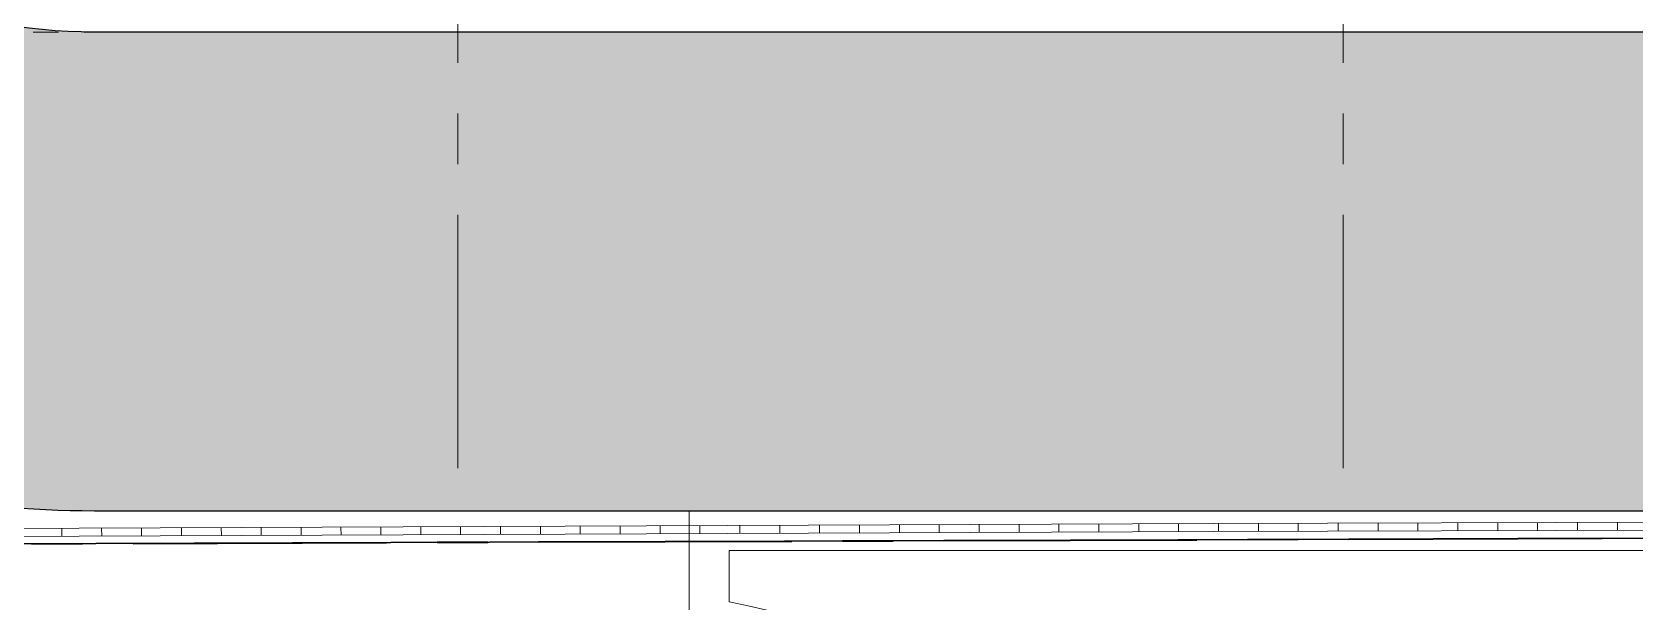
# Model space of a CAD drawing. Header units: millimetres. Extents: x 833576263 to 1668046980, y 817519639 to 1636103653.
# Drawn here: x 833988453 to 834008546, y 818025983 to 818033127 of the extents above; entities that cross this region are included whole.
import ezdxf

# ---------------------------------------------------------------- set-up
doc = ezdxf.new("R2010")
doc.units = ezdxf.units.MM
doc.header["$LTSCALE"] = 100
doc.header["$MEASUREMENT"] = 0
doc.linetypes.add('R_P_Grid$0$CENTER', pattern=[50.8, 31.75, -6.35, 6.35, -6.35])
doc.linetypes.add('R_P_LG$0$Dash', pattern=[6.35, 3.175, -3.175])
doc.layers.get('Defpoints').update_dxf_attribs({"color": 170})
doc.layers.add('R_P_Grid$0$Defpoints-1', color=5, linetype='Continuous', plot=False)
for name, color, linetype, lineweight in [('R_P_Grid$0$RDA0251', 1, 'R_P_Grid$0$CENTER', 18), ('R_P_Grid$0$RDA9101_21A', 2, 'R_P_Grid$0$CENTER', 35), ('R_P_LG$0$RDA0624', 7, 'Continuous', 13), ('R_P_LG$0$RDA4702', 6, 'Continuous', 18), ('R_P_LG$0$RDA5803', 1, 'Continuous', 20), ('R_WKCD_PARK$0$RDA9801', 7, 'Continuous', 18)]:
    doc.layers.add(name, color=color, linetype=linetype, lineweight=lineweight)
doc.layers.add('X-REF', color=7, linetype='Continuous')

# ---------------------------------------------------------------- blocks, each defined once
blk = doc.blocks.new('R_P_Grid')
at = {"layer": 'R_P_Grid$0$Defpoints-1'}
blk.add_lwpolyline([(834116993, 818077298.7), (834126573.4, 818091401.7), (834130474, 818097143.7), (834143758.4, 818116699.7), (833974486.8, 818116699.7, 0.0534924), (833969964, 818084413.7), (833969890, 818040226.7), (833984641, 818026700), (834067586.5, 818026987.1), (834108001, 818027127, -0.1498646)], format="xyb", close=True, dxfattribs=at)
at = {"layer": 'R_P_Grid$0$RDA0251'}
for p, q in [((833993790, 818027660), (833993790, 818124763.4)), ((834004890, 818027660), (834004890, 818124763.4))]:
    blk.add_line(p, q, dxfattribs=at)
at = {"layer": 'R_P_Grid$0$RDA9101_21A'}
blk.add_lwpolyline([(834116993, 818077298.7), (834130474, 818097143.7), (834143758.4, 818116699.7), (833974486.8, 818116699.7, 0.0534924), (833969964, 818084413.7), (833969890, 818040226.7), (833984641, 818026700), (834067586.5, 818026987.1), (834108001, 818027127, -0.1498646)], format="xyb", close=True, dxfattribs=at)
blk = doc.blocks.new('R_site')
at = {"layer": 'Defpoints', "flags": 128}
blk.add_lwpolyline([(834176136, 818164363), (834130474, 818097144), (834116993, 818077299), (834114839, 818072797), (834112948, 818068179), (834111324, 818063460), (834109974, 818058655), (834108902, 818053781), (834108111, 818048853), (834107605, 818043888), (834107384, 818038902), (834107449, 818033912), (834107801, 818028934), (834108000, 818027127), (833984641, 818026700), (833969890, 818040227), (833969928, 818062443), (833969964, 818084414), (833970930, 818097534), (833973343, 818111639), (833977020, 818125729), (833981574, 818138095)], dxfattribs=at)
blk = doc.blocks.new('R_WKCD_PARK')
at = {"layer": 'R_WKCD_PARK$0$RDA9801'}
for p, q in [((834066315, 818027127), (833996690, 818027127)), ((833996690, 818027127), (833996690, 818025557)), ((834065815, 818026627), (833997190, 818026627)), ((833997190, 818026627), (833997190, 818025983))]:
    blk.add_line(p, q, dxfattribs=at)
blk.add_lwpolyline([(833997190, 818025983, -0.22958), (834003158, 818021583, 0.342815), (834017125, 818015243)], format="xyb", dxfattribs=at)
blk = doc.blocks.new('R_P_LG')
at = {"layer": 'R_P_LG$0$RDA0624', "lineweight": 18}
h = blk.add_hatch(dxfattribs=at)
h.set_pattern_fill('DOTS', color=4, scale=90, angle=45, style=0)
h.set_pattern_definition([(45, (0, 0), (-50.513940681, 151.541822043), [0, -142.875])])
edge = h.paths.add_edge_path()
edge.add_arc((834065390, 818020126.7), 13000, 75, 90)
edge.add_line((834065390, 818033126.7), (833989233.5977, 818033126.7))
edge.add_arc((833989233.5977, 818040126.7), 7000, 227.47847394, 269.99999999, ccw=False)
edge.add_line((833984502.5276, 818034967.5358), (833978583.9299, 818040395.0234))
edge.add_arc((833983315, 818045554.1877), 7000, 180, 227.47847394, ccw=False)
edge.add_line((833976315, 818045554.1877), (833976315, 818098726.7))
edge.add_arc((833983314.9761, 818098726.7099), 6999.9761, 115.841715, 180.00008101, ccw=False)
edge.add_line((833980263.7812, 818105026.7), (834002230.1033, 818105026.7))
edge.add_line((834002230.1033, 818105026.7), (834002230.4132, 818116699.7))
edge.add_line((834002230.4132, 818116699.7), (833958315, 818116699.7))
edge.add_line((833958315, 818116699.7), (833958315, 818110699.7))
edge.add_line((833958315, 818110699.7), (833963315, 818110699.7))
edge.add_arc((833963315, 818103699.7), 7000, 0, 90, ccw=False)
edge.add_line((833970315, 818103699.7), (833970315, 818045554.1877))
edge.add_arc((833983315, 818045554.1877), 13000, 180, 227.47847393)
edge.add_line((833974528.727, 818035972.8826), (833980447.3247, 818030545.395))
edge.add_arc((833989233.5977, 818040126.7), 13000, 227.47847393, 270)
edge.add_line((833989233.5977, 818027126.7), (834065245.1822, 818027126.7))
edge.add_arc((834065245.1822, 818019026.7), 8100, 75, 90, ccw=False)
edge.add_line((834067341.6165, 818026850.6992), (834090782.7579, 818020569.6643))
edge.add_arc((834094147.4055, 818033126.7), 13000, 255, 270)
edge.add_line((834094147.4055, 818020126.7), (834118759.2741, 818020126.7))
edge.add_arc((834118759.2741, 818033126.7), 13000, 270, 282.26165437)
edge.add_line((834121520.1679, 818020423.257), (834124956.9903, 818021170.1963))
edge.add_arc((834126677.2395, 818013254.9741), 8100, 20.44433993, 102.26165437, ccw=False)
edge.add_arc((834190761.1764, 818035930.696), 59878.7776, 183.670517332, 199.356395537, ccw=False)
edge.add_line((834131005.2286, 818032097.3284), (834127870.7181, 818029996.4247))
edge.add_line((834127870.7181, 818029996.4247), (834126362.9837, 818029715.8154))
edge.add_arc((834117071.8823, 818047426.7), 20000, 270, 297.68143099, ccw=False)
edge.add_line((834117071.8823, 818027426.7), (834089164.0869, 818027426.7))
edge.add_arc((834089164.0869, 818033426.7), 6000, 255.00000001, 270, ccw=False)
edge.add_line((834087611.1726, 818027631.1451), (834068754.6476, 818032683.7357))
at = {"layer": 'Defpoints', "color": 5}
blk.add_lwpolyline([(834065390, 818033126.7), (833989233.5977, 818033126.7, -0.1876937965), (833984502.5276, 818034967.5358), (833978583.9299, 818040395.0234, -0.210179309), (833976315, 818045554.1877), (833976315, 818098726.7, -0.28749194), (833980263.7707, 818105026.7), (834002230.1033, 818105026.7), (834002230.4132, 818116699.7), (833983315, 818116699.7, -0.4153437442), (833976315.0521, 818123726.6999), (833970315, 818123726.6999), (833970315, 818045554.1877, 0.210179309), (833974528.727, 818035972.8826), (833980447.3247, 818030545.395, 0.1876937965), (833989233.5977, 818027126.7), (834065245.1822, 818027126.7, -0.0655434628)], format="xyb", dxfattribs=at)
at = {"layer": 'R_P_LG$0$RDA4702'}
for p, q in [((834003262.4272, 818026964.5933), (834067562.377, 818027187.16)), ((833984729.0237, 818026890.6421), (834003262.4272, 818026964.5933)), ((833988825.7033, 818026806.9877), (833988825.3043, 818026906.9869)), ((833989325.6994, 818026808.9828), (833989325.3004, 818026908.982)), ((833989825.6954, 818026810.9778), (833989825.2964, 818026910.977)), ((833990325.6914, 818026812.9729), (833990325.2924, 818026912.9721)), ((833990825.6874, 818026814.9679), (833990825.2884, 818026914.9671)), ((833991325.6834, 818026816.963), (833991325.2844, 818026916.9622)), ((833991825.6795, 818026818.9581), (833991825.2805, 818026918.9573)), ((833992325.6755, 818026820.9531), (833992325.2765, 818026920.9523)), ((833992825.6715, 818026822.9482), (833992825.2725, 818026922.9474)), ((833993325.6675, 818026824.9433), (833993325.2685, 818026924.9425)), ((833993825.6635, 818026826.9383), (833993825.2645, 818026926.9375)), ((833994325.6596, 818026828.9334), (833994325.2606, 818026928.9326)), ((833994825.6556, 818026830.9285), (833994825.2566, 818026930.9277)), ((833995325.6516, 818026832.9235), (833995325.2526, 818026932.9227)), ((833995825.6476, 818026834.9186), (833995825.2486, 818026934.9178)), ((833996325.6436, 818026836.9137), (833996325.2446, 818026936.9129)), ((833996825.6397, 818026838.9087), (833996825.2406, 818026938.9079)), ((833997325.6357, 818026840.9038), (833997325.2367, 818026940.903)), ((833997825.6317, 818026842.8988), (833997825.2327, 818026942.8981)), ((833998325.6277, 818026844.8939), (833998325.2287, 818026944.8931)), ((833998825.6237, 818026846.889), (833998825.2247, 818026946.8882)), ((833999325.6198, 818026848.884), (833999325.2207, 818026948.8832)), ((833999825.6158, 818026850.8791), (833999825.2168, 818026950.8783)), ((834000325.6118, 818026852.8742), (834000325.2128, 818026952.8734)), ((834000825.6078, 818026854.8692), (834000825.2088, 818026954.8684)), ((834001325.6038, 818026856.8643), (834001325.2048, 818026956.8635)), ((834001825.5999, 818026858.8594), (834001825.2008, 818026958.8586)), ((834002325.5959, 818026860.8544), (834002325.1969, 818026960.8536)), ((834002825.5919, 818026862.8495), (834002825.1929, 818026962.8487)), ((834067574.4454, 818027087.2012), (834003262.8262, 818026864.5941)), ((834003325.5616, 818026864.8113), (834003325.2155, 818026964.8107)), ((834003825.5586, 818026866.5419), (834003825.2125, 818026966.5414)), ((834004325.5556, 818026868.2726), (834004325.2095, 818026968.272)), ((834004825.5526, 818026870.0033), (834004825.2065, 818026970.0027)), ((834005325.5496, 818026871.734), (834005325.2035, 818026971.7334)), ((834005825.5466, 818026873.4647), (834005825.2005, 818026973.4641)), ((834006325.5436, 818026875.1954), (834006325.1975, 818026975.1948)), ((834006825.5406, 818026876.926), (834006825.1945, 818026976.9254)), ((834007325.5376, 818026878.6567), (834007325.1915, 818026978.6561)), ((834007825.5346, 818026880.3874), (834007825.1885, 818026980.3868)), ((834008325.5317, 818026882.1181), (834008325.1855, 818026982.1175)), ((834003262.8262, 818026864.5941), (833984690.2836, 818026790.4867))]:
    blk.add_line(p, q, dxfattribs=at)
at = {"layer": 'R_P_LG$0$RDA5803'}
blk.add_line((833989233.5977, 818027126.7), (834065245.1822, 818027126.7), dxfattribs=at)
at = {"layer": 'R_P_LG$0$RDA5803', "linetype": 'R_P_LG$0$Dash'}
blk.add_lwpolyline([(833978315, 818024126.7), (834060540, 818024126.7), (834060540, 818033126.7), (833978315, 818033126.7)], close=True, dxfattribs=at)
at = {"layer": 'R_P_LG$0$RDA5803'}
blk.add_arc((833989233.5977, 818040126.7), 13000, 227.47847393, 270, dxfattribs=at)

msp = doc.modelspace()

# ---------------------------------------------------------------- block references
at = {"layer": 'X-REF'}
msp.add_blockref('R_P_Grid', (0, 0), dxfattribs=at)

# ---------------------------------------------------------------- next in the draw order: block references
msp.add_blockref('R_site', (0, 0), dxfattribs=at)

# ---------------------------------------------------------------- next in the draw order: block references
for name in ['R_P_LG', 'R_WKCD_PARK']:
    msp.add_blockref(name, (0, 0), dxfattribs=at)

doc.saveas('drawing.dxf')
